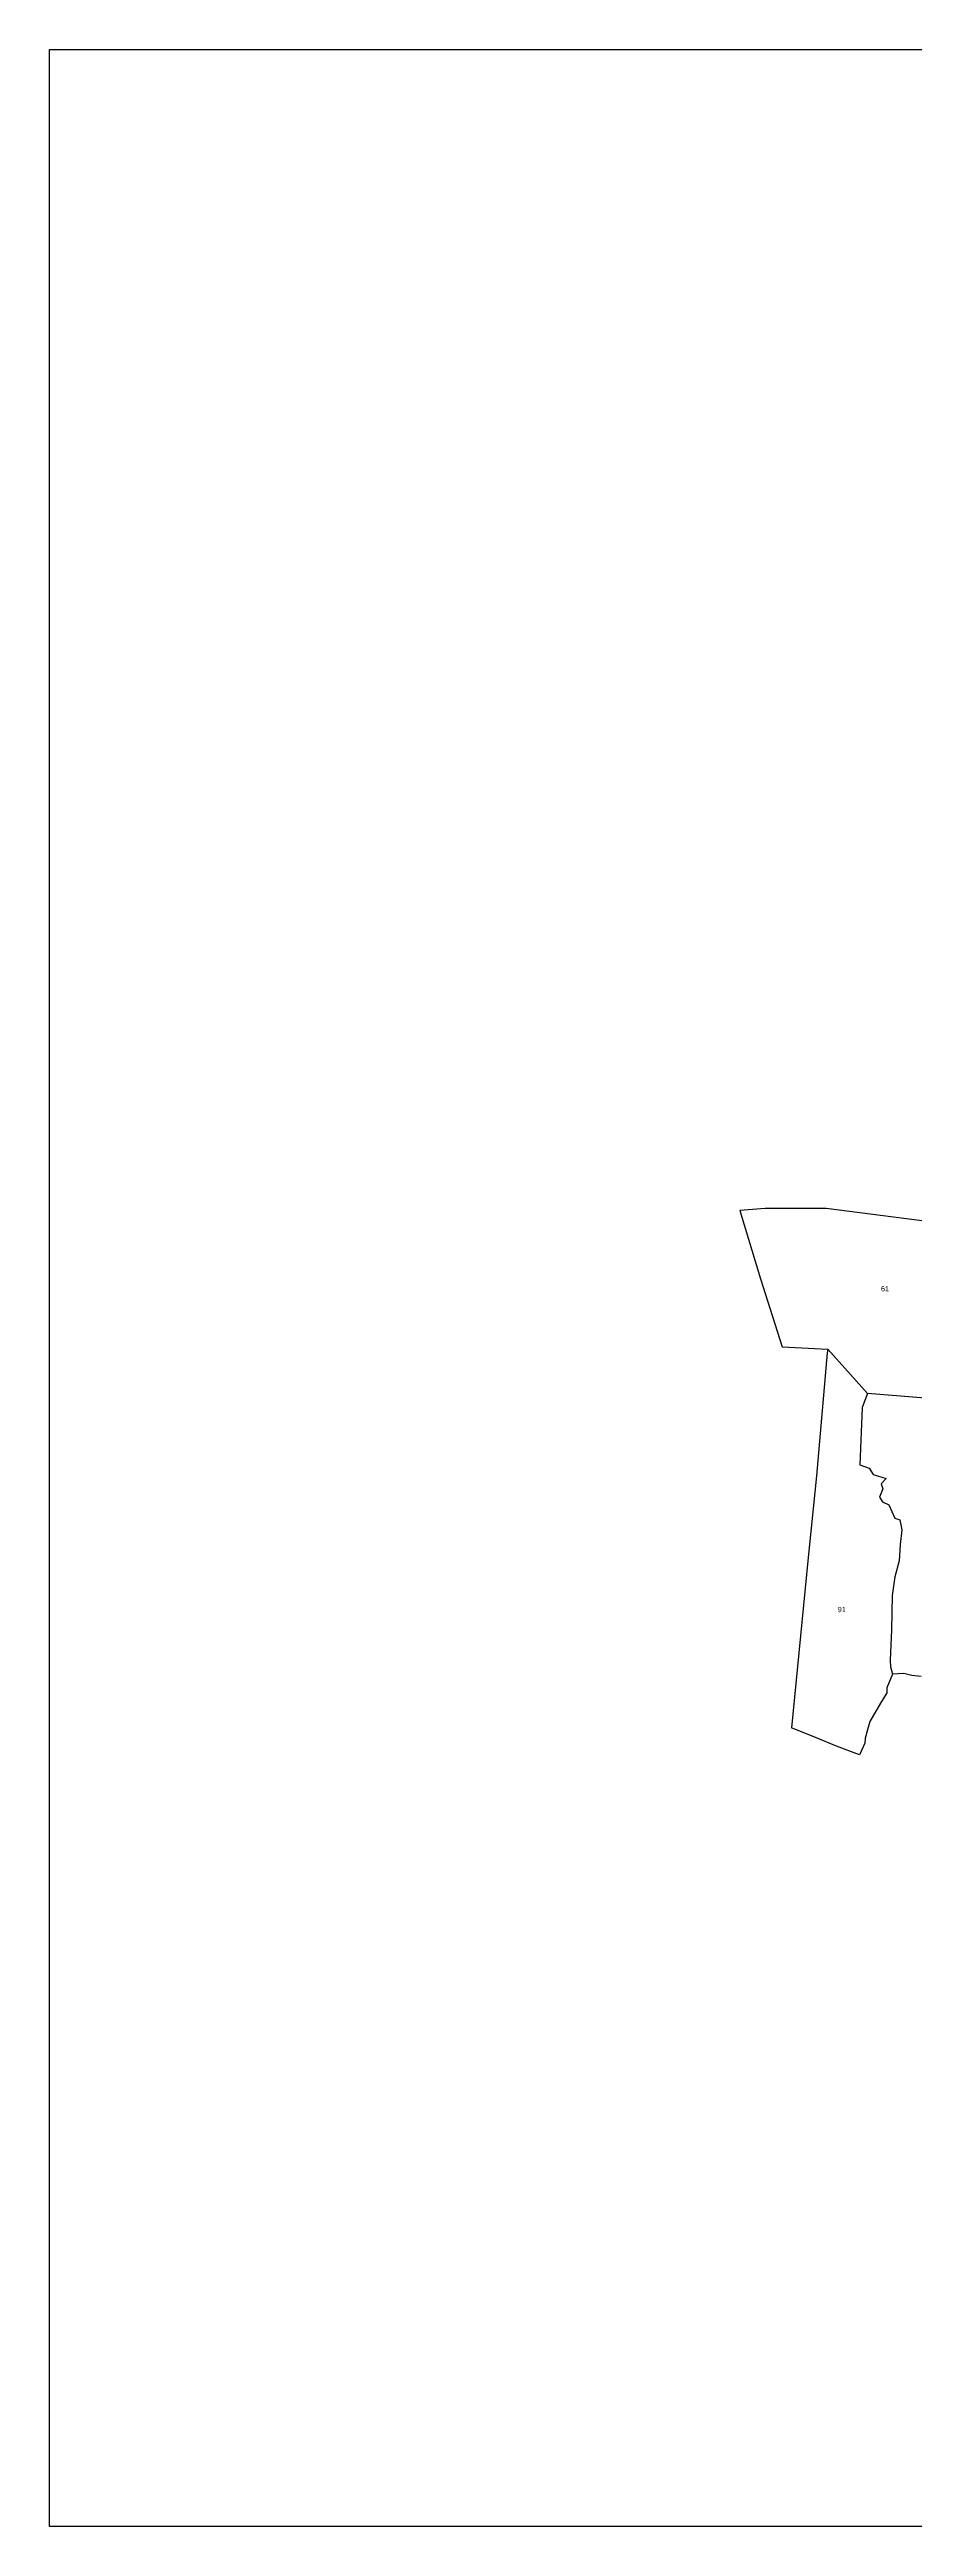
# Model space of a CAD drawing. Extents: x 152809 to 155188, y 176796 to 179172.
# Drawn here: x 152809 to 153639, y 176796 to 179172 of the extents above; entities that cross this region are included whole.
import ezdxf

# ---------------------------------------------------------------- set-up
doc = ezdxf.new("R2010")
doc.units = 0
doc.header["$MEASUREMENT"] = 0
for name, color, linetype in [('BORDER-B', 3, 'CONTINUOUS'), ('IMAGE', 7, 'CONTINUOUS'), ('NO', 1, 'CONTINUOUS'), ('PARCEL', 6, 'CONTINUOUS')]:
    doc.layers.add(name, color=color, linetype=linetype)
picture_1 = doc.add_image_def('image1.tif', size_in_pixel=(11315, 11299))

msp = doc.modelspace()

# ---------------------------------------------------------------- linework, layer by layer
at = {"layer": 'BORDER-B'}
for points in [[(153650.8, 178047.8), (153554.1, 178060.2), (153495.6, 178060.2), (153471.4, 178058.3), (153491, 177992.7), (153511.9, 177927.7), (153555.7, 177925.4), (153555.1, 177921.9), (153544.7, 177804), (153536.5, 177722.4), (153520.7, 177562.4)], [(153645.2, 177611.5), (153636.1, 177612.5), (153628.5, 177614.3), (153617.6, 177613.8), (153612.3, 177600.6), (153612.3, 177595.8), (153606.2, 177585.8), (153595.8, 177568.4), (153591.4, 177552.2), (153591.2, 177547.6), (153586.1, 177536.5), (153563.8, 177544.8), (153543.9, 177552.9), (153520.7, 177562.4)]]:
    msp.add_lwpolyline(points, dxfattribs=at)
at = {"layer": 'PARCEL'}
for points in [[(153668.7, 177876.8), (153593.8, 177882.7), (153555.7, 177925.4)], [(153593.8, 177882.7), (153588.5, 177869.3), (153586.2, 177814.5), (153595.4, 177811.2), (153599, 177805.3), (153611.5, 177801.4), (153606.9, 177796.1), (153608.2, 177791.5), (153605.2, 177783.3), (153607.9, 177779.1), (153614.1, 177776.1), (153620, 177763.3), (153624.6, 177761.7), (153626.6, 177752.2), (153624.9, 177738.1), (153624, 177722.4), (153619.7, 177707), (153617.4, 177689.3), (153616.7, 177656.2), (153615.4, 177627.3), (153615.8, 177620.8), (153617.6, 177613.8)]]:
    msp.add_lwpolyline(points, dxfattribs=at)

# ---------------------------------------------------------------- texts
at = {"layer": 'NO'}
for s, p in [('61', (153606.6, 177980.8)), ('91', (153565.2, 177673.2))]:
    msp.add_text(s, height=5, dxfattribs=at).set_placement(p)

# ---------------------------------------------------------------- pictures from other files: only their frames are drawn
at = {"layer": 'IMAGE'}
image = msp.add_image(picture_1, insert=(152809.4, 176796.4), size_in_units=(2378.5, 2375.2), rotation=0, dxfattribs=at)
image.dxf.flags = 15

doc.saveas('drawing.dxf')
